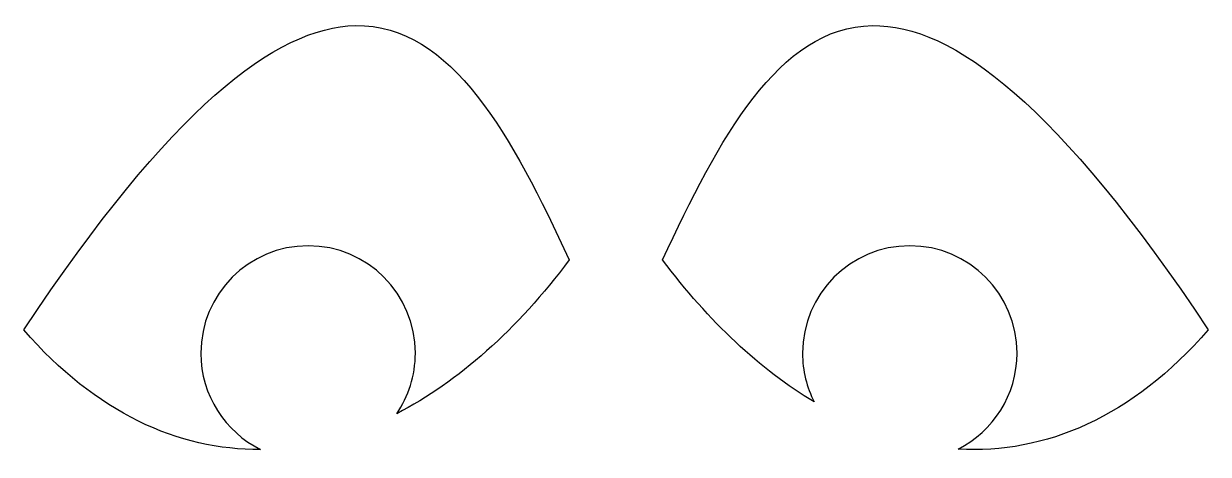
# Model space of a CAD drawing. Header units: centimetres. Extents: x -9.6 to 10, y -2.8 to 4.3.
import ezdxf

# ---------------------------------------------------------------- set-up
doc = ezdxf.new("R2010")
doc.units = ezdxf.units.CM
doc.header["$MEASUREMENT"] = 0
doc.layers.add('Layer 1', color=7, linetype='Continuous')

msp = doc.modelspace()

# ---------------------------------------------------------------- linework, layer by layer
at = {"layer": 'Layer 1'}
for points in [[(-4.1298, 4.26951), (-5.4505, 4.24366), (-7.17728, 2.90428), (-9.61429, -0.75506), (-9.61429, -0.75506), (-8.41769, -2.12404), (-7.0622, -2.74412), (-5.69794, -2.72907), (-5.69794, -2.72907), (-6.28289, -2.43904), (-6.68627, -1.83671), (-6.68627, -1.13976), (-6.68627, -1.13976), (-6.68627, -0.16054), (-5.89183, 0.63382), (-4.91256, 0.63382), (-4.91256, 0.63382), (-3.93325, 0.63382), (-3.14024, -0.16054), (-3.14024, -1.13976), (-3.14024, -1.13976), (-3.14024, -1.51042), (-3.25422, -1.85409), (-3.44849, -2.13872), (-3.44849, -2.13872), (-2.43081, -1.61289), (-1.45745, -0.74941), (-0.59562, 0.4019), (-0.59562, 0.4019), (-1.53512, 2.41989), (-2.53598, 4.30075), (-4.12984, 4.26955), (-4.12984, 4.26955), (-4.12984, 4.26955), (-4.1298, 4.26951), (-4.1298, 4.26951)], [(4.41313, 4.26951), (2.85865, 4.24682), (1.87221, 2.39101), (0.94608, 0.40186), (0.94608, 0.40186), (1.70953, -0.61797), (2.56052, -1.41149), (3.45254, -1.945), (3.45254, -1.945), (3.32882, -1.70312), (3.25878, -1.43004), (3.25878, -1.13984), (3.25878, -1.13984), (3.25878, -0.16062), (4.05322, 0.63374), (5.03253, 0.63374), (5.03253, 0.63374), (6.0118, 0.63374), (6.80485, -0.16062), (6.80485, -1.13984), (6.80485, -1.13984), (6.80485, -1.8311), (6.40919, -2.42984), (5.83237, -2.72253), (5.83237, -2.72253), (7.26945, -2.80868), (8.70641, -2.19627), (9.96618, -0.7551), (9.96618, -0.7551), (7.48713, 2.96732), (5.74238, 4.28886), (4.41316, 4.26947), (4.41316, 4.26947), (4.41316, 4.26947), (4.41313, 4.26951), (4.41313, 4.26951)]]:
    msp.add_open_spline(points, degree=3, knots=[0, 0, 0, 0, 0.1, 0.1, 0.1, 0.1, 0.2, 0.2, 0.2, 0.2, 0.3, 0.3, 0.3, 0.3, 0.4, 0.4, 0.4, 0.4, 0.5, 0.5, 0.5, 0.5, 0.6, 0.6, 0.6, 0.6, 0.7, 0.7, 0.7, 0.7, 0.8, 0.8, 0.8, 0.8, 1, 1, 1, 1], dxfattribs=at)

doc.saveas('drawing.dxf')
